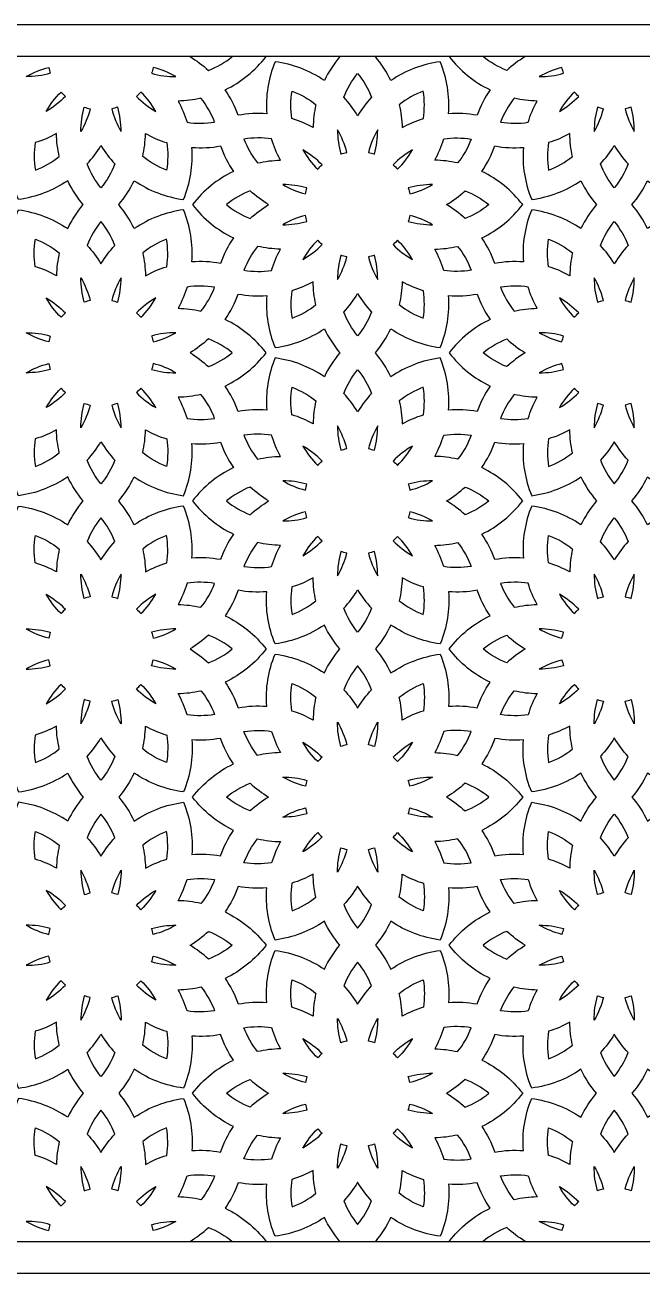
# Model space of a CAD drawing. Extents: x -2698 to -944, y 1038 to 1828.
# Drawn here: x -2196 to -1806, y 1038 to 1828 of the extents above; entities that cross this region are included whole.
import ezdxf

# ---------------------------------------------------------------- set-up
doc = ezdxf.new("R2010")
doc.units = 0
doc.layers.add('LAYER_01', color=5, linetype='CONTINUOUS')

msp = doc.modelspace()

# ---------------------------------------------------------------- linework, layer by layer
at = {"layer": 'LAYER_01'}
for points in [[(-2697.73, 1038.17), (-944.41, 1038.17), (-944.41, 1828.11), (-2697.73, 1828.11)], [(-2677.73, 1058.17), (-964.41, 1058.17), (-964.41, 1808.11), (-2677.73, 1808.11)]]:
    msp.add_lwpolyline(points, close=True, dxfattribs=at)
for points in [[(-2195.8, 1795.41, -0.068796), (-2181.46, 1801.27, 0.028935), (-2180.45, 1797.5, -0.068796)], [(-2100.99, 1795.41, 0.068796), (-2115.33, 1801.27, -0.028935), (-2116.34, 1797.5, 0.068796)], [(-1856.72, 1801.27, 0.068796), (-1871.07, 1795.41, 0.068796), (-1855.71, 1797.5, -0.028935)], [(-1977.24, 1782.36, 0.050779), (-1986.03, 1770.7, 0.050779), (-1994.81, 1782.36, -0.077393), (-1986.03, 1797.39, -0.077393)], [(-2170.85, 1782.9, -0.068796), (-2183.1, 1773.41, -0.068796), (-2173.61, 1785.66, 0.028935)], [(-2125.94, 1782.9, 0.068796), (-2113.69, 1773.41, 0.068796), (-2123.18, 1785.66, -0.028935)], [(-2027.54, 1786.27, -0.077393), (-2012.41, 1777.64, 0.050779), (-2014.19, 1763.15, 0.050779), (-2027.63, 1768.86, -0.077393)], [(-1957.86, 1763.15, -0.050779), (-1944.42, 1768.86, 0.077393), (-1944.51, 1786.27, 0.077393), (-1959.64, 1777.64, -0.050779)], [(-1858.36, 1773.41, 0.068796), (-1846.11, 1782.9, -0.028935), (-1848.87, 1785.66, 0.068796)], [(-2099.61, 1779.95, -0.050779), (-2093.91, 1766.51, 0.077393), (-2076.49, 1766.6, 0.077393), (-2085.12, 1781.72, -0.050779)], [(-1872.44, 1779.95, -0.050779), (-1886.93, 1781.72, 0.077393), (-1895.56, 1766.6, 0.077393), (-1878.15, 1766.51, -0.050779)], [(-2161.1, 1760.7, -0.068796), (-2159, 1776.06, 0.028935), (-2155.23, 1775.05, -0.068796)], [(-2135.69, 1760.7, 0.068796), (-2137.79, 1776.06, -0.028935), (-2141.56, 1775.05, 0.068796)], [(-1836.36, 1760.7, 0.068796), (-1830.5, 1775.05, -0.028935), (-1834.27, 1776.06, 0.068796)], [(-1810.96, 1760.7, 0.068796), (-1813.05, 1776.06, -0.028935), (-1816.82, 1775.05, 0.068796)], [(-1998.73, 1761.77, 0.068796), (-1996.64, 1746.42, -0.028935), (-1992.86, 1747.43, 0.068796)], [(-1979.19, 1747.43, -0.028935), (-1975.42, 1746.42, 0.068796), (-1973.32, 1761.77, 0.068796)], [(-2189.91, 1736.21, 0.077393), (-2174.78, 1744.84, -0.050779), (-2176.56, 1759.33, -0.050779), (-2190, 1753.62, 0.077393)], [(-2106.88, 1736.21, -0.077393), (-2122.01, 1744.84, 0.050779), (-2120.23, 1759.33, 0.050779), (-2106.79, 1753.62, -0.077393)], [(-2034.81, 1742.53, -0.050779), (-2040.52, 1755.97, 0.077393), (-2057.93, 1755.88, 0.077393), (-2049.3, 1740.75, -0.050779)], [(-1922.75, 1740.75, 0.050779), (-1937.24, 1742.53, 0.050779), (-1931.54, 1755.97, -0.077393), (-1914.13, 1755.88, -0.077393)], [(-1865.26, 1753.62, 0.077393), (-1865.17, 1736.21, 0.077393), (-1850.05, 1744.84, -0.050779), (-1851.82, 1759.33, -0.050779)], [(-2169.44, 1729.55, -0.117394), (-2200.63, 1717.64, -0.117394), (-2205.9, 1750.6, -0.063011), (-2223.97, 1751.52, -0.063011), (-2232.21, 1735.42, -0.117394), (-2206.3, 1714.37, -0.117394), (-2232.21, 1693.32, -0.063011), (-2223.97, 1677.21, -0.063011), (-2205.9, 1678.13, -0.117394), (-2200.63, 1711.09, -0.117394), (-2169.44, 1699.18, -0.063011), (-2159.61, 1714.37, -0.063011)], [(-2157.18, 1740.12, 0.050779), (-2148.39, 1751.78, 0.050779), (-2139.61, 1740.12, -0.077393), (-2148.39, 1725.09, -0.077393)], [(-2127.35, 1729.55, 0.117394), (-2096.16, 1717.64, 0.117394), (-2090.89, 1750.6, 0.063011), (-2072.82, 1751.52, 0.063011), (-2064.58, 1735.42, 0.117394), (-2090.49, 1714.37, 0.117394), (-2064.58, 1693.32, 0.063011), (-2072.82, 1677.21, 0.063011), (-2090.89, 1678.13, 0.117394), (-2096.16, 1711.09, 0.117394), (-2127.35, 1699.18, 0.063011), (-2137.18, 1714.37, 0.063011)], [(-2008.48, 1739.58, 0.068796), (-2020.73, 1749.07, 0.068796), (-2011.24, 1736.82, -0.028935)], [(-1951.32, 1749.07, 0.068796), (-1963.57, 1739.58, -0.028935), (-1960.81, 1736.82, 0.068796)], [(-1907.47, 1693.32, 0.117394), (-1881.57, 1714.37, 0.117394), (-1907.47, 1735.42, 0.063011), (-1899.23, 1751.52, 0.063011), (-1881.17, 1750.6, 0.117394), (-1875.89, 1717.64, 0.117394), (-1844.71, 1729.55, 0.063011), (-1834.88, 1714.37, 0.063011), (-1844.71, 1699.18, 0.117394), (-1875.89, 1711.09, 0.117394), (-1881.17, 1678.13, 0.063011), (-1899.23, 1677.21, 0.063011)], [(-1823.66, 1725.09, -0.077393), (-1832.44, 1740.12, 0.050779), (-1823.66, 1751.78, 0.050779), (-1814.87, 1740.12, -0.077393)], [(-1802.61, 1729.55, 0.117394), (-1771.43, 1717.64, 0.117394), (-1766.15, 1750.6, 0.063011), (-1748.08, 1751.52, 0.063011), (-1739.85, 1735.42, 0.117394), (-1765.75, 1714.37, 0.117394), (-1739.85, 1693.32, 0.063011), (-1748.08, 1677.21, 0.063011), (-1766.15, 1678.13, 0.117394), (-1771.43, 1711.09, 0.117394), (-1802.61, 1699.18, 0.063011), (-1812.44, 1714.37, 0.063011)], [(-2054.02, 1723.15, 0.077393), (-2069.05, 1714.37, 0.077393), (-2054.02, 1705.58, -0.050779), (-2042.36, 1714.37, -0.050779)], [(-2033.43, 1727.07, 0.068796), (-2019.09, 1721.2, -0.028935), (-2018.08, 1724.98, 0.068796)], [(-1952.97, 1721.2, 0.068796), (-1938.62, 1727.07, 0.068796), (-1953.98, 1724.98, -0.028935)], [(-1918.04, 1705.58, 0.050779), (-1929.7, 1714.37, 0.050779), (-1918.04, 1723.15, -0.077393), (-1903, 1714.37, -0.077393)], [(-2033.43, 1701.66, 0.068796), (-2018.08, 1703.76, -0.028935), (-2019.09, 1707.53, 0.068796)], [(-1953.98, 1703.76, 0.068796), (-1938.62, 1701.66, 0.068796), (-1952.97, 1707.53, -0.028935)], [(-2157.18, 1688.61, -0.050779), (-2148.39, 1676.95, -0.050779), (-2139.61, 1688.61, 0.077393), (-2148.39, 1703.65, 0.077393)], [(-1823.66, 1676.95, 0.050779), (-1832.44, 1688.61, -0.077393), (-1823.66, 1703.65, -0.077393), (-1814.87, 1688.61, 0.050779)], [(-2190, 1675.11, -0.077393), (-2189.91, 1692.53, -0.077393), (-2174.78, 1683.9, 0.050779), (-2176.56, 1669.41, 0.050779)], [(-2106.79, 1675.11, 0.077393), (-2106.88, 1692.53, 0.077393), (-2122.01, 1683.9, -0.050779), (-2120.23, 1669.41, -0.050779)], [(-2011.24, 1691.91, 0.068796), (-2020.73, 1679.66, 0.068796), (-2008.48, 1689.15, -0.028935)], [(-1951.32, 1679.66, 0.068796), (-1960.81, 1691.91, -0.028935), (-1963.57, 1689.15, 0.068796)], [(-1865.17, 1692.53, -0.077393), (-1850.05, 1683.9, 0.050779), (-1851.82, 1669.41, 0.050779), (-1865.26, 1675.11, -0.077393)], [(-2049.3, 1687.98, 0.077393), (-2057.93, 1672.85, 0.077393), (-2040.52, 1672.76, -0.050779), (-2034.81, 1686.2, -0.050779)], [(-1914.13, 1672.85, -0.077393), (-1931.54, 1672.76, 0.050779), (-1937.24, 1686.2, 0.050779), (-1922.75, 1687.98, -0.077393)], [(-1996.64, 1682.32, 0.068796), (-1998.73, 1666.96, 0.068796), (-1992.86, 1681.31, -0.028935)], [(-1979.19, 1681.31, 0.068796), (-1973.32, 1666.96, 0.068796), (-1975.42, 1682.32, -0.028935)], [(-2161.1, 1668.03, -0.068796), (-2155.23, 1653.69, 0.028935), (-2159, 1652.67, -0.068796)], [(-2135.69, 1668.03, 0.068796), (-2141.56, 1653.69, -0.028935), (-2137.79, 1652.67, 0.068796)], [(-1836.36, 1668.03, 0.068796), (-1834.27, 1652.67, -0.028935), (-1830.5, 1653.69, 0.068796)], [(-1810.96, 1668.03, 0.068796), (-1816.82, 1653.69, -0.028935), (-1813.05, 1652.67, 0.068796)], [(-2099.61, 1648.79, -0.050779), (-2085.12, 1647.01, 0.077393), (-2076.49, 1662.14, 0.077393), (-2093.91, 1662.23, -0.050779)], [(-2014.19, 1665.58, -0.050779), (-2027.63, 1659.88, 0.077393), (-2027.54, 1642.47, 0.077393), (-2012.41, 1651.09, -0.050779)], [(-1959.64, 1651.09, 0.077393), (-1944.51, 1642.47, 0.077393), (-1944.42, 1659.88, -0.050779), (-1957.86, 1665.58, -0.050779)], [(-1872.44, 1648.79, -0.050779), (-1878.15, 1662.23, 0.077393), (-1895.56, 1662.14, 0.077393), (-1886.93, 1647.01, -0.050779)], [(-2183.1, 1655.33, -0.068796), (-2170.85, 1645.84, 0.028935), (-2173.61, 1643.08, -0.068796)], [(-2113.69, 1655.33, 0.068796), (-2125.94, 1645.84, -0.028935), (-2123.18, 1643.08, 0.068796)], [(-1997.25, 1620.62, 0.063011), (-2007.08, 1605.44, 0.117394), (-2038.26, 1617.35, 0.117394), (-2043.53, 1584.39, 0.063011), (-2061.6, 1583.47, 0.063011), (-2069.84, 1599.57, 0.117394), (-2043.93, 1620.62, 0.117394), (-2069.84, 1641.67, 0.063011), (-2061.6, 1657.78, 0.063011), (-2043.53, 1656.86, 0.117394), (-2038.26, 1623.9, 0.117394), (-2007.08, 1635.81, 0.063011)], [(-1994.81, 1646.38, 0.050779), (-1986.03, 1658.04, 0.050779), (-1977.24, 1646.38, -0.077393), (-1986.03, 1631.34, -0.077393)], [(-1928.12, 1620.62, 0.117394), (-1902.22, 1599.57, 0.063011), (-1910.45, 1583.47, 0.063011), (-1928.52, 1584.39, 0.117394), (-1933.8, 1617.35, 0.117394), (-1964.98, 1605.44, 0.063011), (-1974.81, 1620.62, 0.063011), (-1964.98, 1635.81, 0.117394), (-1933.8, 1623.9, 0.117394), (-1928.52, 1656.86, 0.063011), (-1910.45, 1657.78, 0.063011), (-1902.22, 1641.67, 0.117394)], [(-1846.11, 1645.84, 0.068796), (-1858.36, 1655.33, 0.068796), (-1848.87, 1643.08, -0.028935)], [(-2181.46, 1627.46, -0.068796), (-2195.8, 1633.33, -0.068796), (-2180.45, 1631.23, 0.028935)], [(-2115.33, 1627.46, 0.068796), (-2100.99, 1633.33, 0.068796), (-2116.34, 1631.23, -0.028935)], [(-2080.4, 1629.41, -0.050779), (-2092.07, 1620.62, -0.050779), (-2080.4, 1611.84, 0.077393), (-2065.37, 1620.62, 0.077393)], [(-1879.99, 1620.62, 0.050779), (-1891.65, 1611.84, -0.077393), (-1906.68, 1620.62, -0.077393), (-1891.65, 1629.41, 0.050779)], [(-1871.07, 1633.33, 0.068796), (-1856.72, 1627.46, -0.028935), (-1855.71, 1631.23, 0.068796)], [(-2195.8, 1607.92, -0.068796), (-2181.46, 1613.79, 0.028935), (-2180.45, 1610.02, -0.068796)], [(-2100.99, 1607.92, 0.068796), (-2115.33, 1613.79, -0.028935), (-2116.34, 1610.02, 0.068796)], [(-1856.72, 1613.79, 0.068796), (-1871.07, 1607.92, 0.068796), (-1855.71, 1610.02, -0.028935)], [(-1977.24, 1594.87, 0.050779), (-1986.03, 1583.21, 0.050779), (-1994.81, 1594.87, -0.077393), (-1986.03, 1609.91, -0.077393)], [(-2170.85, 1595.41, -0.068796), (-2183.1, 1585.92, -0.068796), (-2173.61, 1598.17, 0.028935)], [(-2125.94, 1595.41, 0.068796), (-2113.69, 1585.92, 0.068796), (-2123.18, 1598.17, -0.028935)], [(-2027.54, 1598.78, -0.077393), (-2012.41, 1590.15, 0.050779), (-2014.19, 1575.66, 0.050779), (-2027.63, 1581.37, -0.077393)], [(-1957.86, 1575.66, -0.050779), (-1944.42, 1581.37, 0.077393), (-1944.51, 1598.78, 0.077393), (-1959.64, 1590.15, -0.050779)], [(-1858.36, 1585.92, 0.068796), (-1846.11, 1595.41, -0.028935), (-1848.87, 1598.17, 0.068796)], [(-2161.1, 1573.22, -0.068796), (-2159, 1588.57, 0.028935), (-2155.23, 1587.56, -0.068796)], [(-2135.69, 1573.22, 0.068796), (-2137.79, 1588.57, -0.028935), (-2141.56, 1587.56, 0.068796)], [(-2099.61, 1592.46, -0.050779), (-2093.91, 1579.02, 0.077393), (-2076.49, 1579.11, 0.077393), (-2085.12, 1594.24, -0.050779)], [(-1872.44, 1592.46, -0.050779), (-1886.93, 1594.24, 0.077393), (-1895.56, 1579.11, 0.077393), (-1878.15, 1579.02, -0.050779)], [(-1836.36, 1573.22, 0.068796), (-1830.5, 1587.56, -0.028935), (-1834.27, 1588.57, 0.068796)], [(-1810.96, 1573.22, 0.068796), (-1813.05, 1588.57, -0.028935), (-1816.82, 1587.56, 0.068796)], [(-1998.73, 1574.29, 0.068796), (-1996.64, 1558.93, -0.028935), (-1992.86, 1559.94, 0.068796)], [(-1979.19, 1559.94, -0.028935), (-1975.42, 1558.93, 0.068796), (-1973.32, 1574.29, 0.068796)], [(-2189.91, 1548.72, 0.077393), (-2174.78, 1557.35, -0.050779), (-2176.56, 1571.84, -0.050779), (-2190, 1566.13, 0.077393)], [(-2157.18, 1552.63, 0.050779), (-2148.39, 1564.29, 0.050779), (-2139.61, 1552.63, -0.077393), (-2148.39, 1537.6, -0.077393)], [(-2106.88, 1548.72, -0.077393), (-2122.01, 1557.35, 0.050779), (-2120.23, 1571.84, 0.050779), (-2106.79, 1566.13, -0.077393)], [(-2034.81, 1555.05, -0.050779), (-2040.52, 1568.48, 0.077393), (-2057.93, 1568.39, 0.077393), (-2049.3, 1553.27, -0.050779)], [(-1922.75, 1553.27, 0.050779), (-1937.24, 1555.05, 0.050779), (-1931.54, 1568.48, -0.077393), (-1914.13, 1568.39, -0.077393)], [(-1865.26, 1566.13, 0.077393), (-1865.17, 1548.72, 0.077393), (-1850.05, 1557.35, -0.050779), (-1851.82, 1571.84, -0.050779)], [(-1814.87, 1552.63, -0.050779), (-1823.66, 1564.29, -0.050779), (-1832.44, 1552.63, 0.077393), (-1823.66, 1537.6, 0.077393)], [(-2169.44, 1542.07, -0.117394), (-2200.63, 1530.16, -0.117394), (-2205.9, 1563.12, -0.063011), (-2223.97, 1564.04, -0.063011), (-2232.21, 1547.93, -0.117394), (-2206.3, 1526.88, -0.117394), (-2232.21, 1505.83, -0.063011), (-2223.97, 1489.72, -0.063011), (-2205.9, 1490.64, -0.117394), (-2200.63, 1523.6, -0.117394), (-2169.44, 1511.69, -0.063011), (-2159.61, 1526.88, -0.063011)], [(-2127.35, 1542.07, 0.117394), (-2096.16, 1530.16, 0.117394), (-2090.89, 1563.12, 0.063011), (-2072.82, 1564.04, 0.063011), (-2064.58, 1547.93, 0.117394), (-2090.49, 1526.88, 0.117394), (-2064.58, 1505.83, 0.063011), (-2072.82, 1489.72, 0.063011), (-2090.89, 1490.64, 0.117394), (-2096.16, 1523.6, 0.117394), (-2127.35, 1511.69, 0.063011), (-2137.18, 1526.88, 0.063011)], [(-2008.48, 1552.09, 0.068796), (-2020.73, 1561.58, 0.068796), (-2011.24, 1549.33, -0.028935)], [(-1951.32, 1561.58, 0.068796), (-1963.57, 1552.09, -0.028935), (-1960.81, 1549.33, 0.068796)], [(-1907.47, 1505.83, 0.117394), (-1881.57, 1526.88, 0.117394), (-1907.47, 1547.93, 0.063011), (-1899.23, 1564.04, 0.063011), (-1881.17, 1563.12, 0.117394), (-1875.89, 1530.16, 0.117394), (-1844.71, 1542.07, 0.063011), (-1834.88, 1526.88, 0.063011), (-1844.71, 1511.69, 0.117394), (-1875.89, 1523.6, 0.117394), (-1881.17, 1490.64, 0.063011), (-1899.23, 1489.72, 0.063011)], [(-1802.61, 1542.07, 0.117394), (-1771.43, 1530.16, 0.117394), (-1766.15, 1563.12, 0.063011), (-1748.08, 1564.04, 0.063011), (-1739.85, 1547.93, 0.117394), (-1765.75, 1526.88, 0.117394), (-1739.85, 1505.83, 0.063011), (-1748.08, 1489.72, 0.063011), (-1766.15, 1490.64, 0.117394), (-1771.43, 1523.6, 0.117394), (-1802.61, 1511.69, 0.063011), (-1812.44, 1526.88, 0.063011)], [(-2054.02, 1535.67, 0.077393), (-2069.05, 1526.88, 0.077393), (-2054.02, 1518.1, -0.050779), (-2042.36, 1526.88, -0.050779)], [(-2033.43, 1539.58, 0.068796), (-2019.09, 1533.72, -0.028935), (-2018.08, 1537.49, 0.068796)], [(-1952.97, 1533.72, 0.068796), (-1938.62, 1539.58, 0.068796), (-1953.98, 1537.49, -0.028935)], [(-1918.04, 1518.1, 0.050779), (-1929.7, 1526.88, 0.050779), (-1918.04, 1535.67, -0.077393), (-1903, 1526.88, -0.077393)], [(-2033.43, 1514.18, 0.068796), (-2018.08, 1516.27, -0.028935), (-2019.09, 1520.04, 0.068796)], [(-1953.98, 1516.27, 0.068796), (-1938.62, 1514.18, 0.068796), (-1952.97, 1520.04, -0.028935)], [(-2157.18, 1501.13, -0.050779), (-2148.39, 1489.47, -0.050779), (-2139.61, 1501.13, 0.077393), (-2148.39, 1516.16, 0.077393)], [(-1823.66, 1489.47, 0.050779), (-1832.44, 1501.13, -0.077393), (-1823.66, 1516.16, -0.077393), (-1814.87, 1501.13, 0.050779)], [(-2190, 1487.63, -0.077393), (-2189.91, 1505.04, -0.077393), (-2174.78, 1496.41, 0.050779), (-2176.56, 1481.92, 0.050779)], [(-2106.79, 1487.63, 0.077393), (-2106.88, 1505.04, 0.077393), (-2122.01, 1496.41, -0.050779), (-2120.23, 1481.92, -0.050779)], [(-2011.24, 1504.43, 0.068796), (-2020.73, 1492.18, 0.068796), (-2008.48, 1501.67, -0.028935)], [(-1951.32, 1492.18, 0.068796), (-1960.81, 1504.43, -0.028935), (-1963.57, 1501.67, 0.068796)], [(-1865.17, 1505.04, -0.077393), (-1850.05, 1496.41, 0.050779), (-1851.82, 1481.92, 0.050779), (-1865.26, 1487.63, -0.077393)], [(-2049.3, 1500.49, 0.077393), (-2057.93, 1485.37, 0.077393), (-2040.52, 1485.28, -0.050779), (-2034.81, 1498.72, -0.050779)], [(-1996.64, 1494.83, 0.068796), (-1998.73, 1479.47, 0.068796), (-1992.86, 1493.82, -0.028935)], [(-1979.19, 1493.82, 0.068796), (-1973.32, 1479.47, 0.068796), (-1975.42, 1494.83, -0.028935)], [(-1914.13, 1485.37, -0.077393), (-1931.54, 1485.28, 0.050779), (-1937.24, 1498.72, 0.050779), (-1922.75, 1500.49, -0.077393)], [(-2161.1, 1480.54, -0.068796), (-2155.23, 1466.2, 0.028935), (-2159, 1465.19, -0.068796)], [(-2135.69, 1480.54, 0.068796), (-2141.56, 1466.2, -0.028935), (-2137.79, 1465.19, 0.068796)], [(-2014.19, 1478.1, -0.050779), (-2027.63, 1472.39, 0.077393), (-2027.54, 1454.98, 0.077393), (-2012.41, 1463.61, -0.050779)], [(-1959.64, 1463.61, 0.077393), (-1944.51, 1454.98, 0.077393), (-1944.42, 1472.39, -0.050779), (-1957.86, 1478.1, -0.050779)], [(-1836.36, 1480.54, 0.068796), (-1834.27, 1465.19, -0.028935), (-1830.5, 1466.2, 0.068796)], [(-1810.96, 1480.54, 0.068796), (-1816.82, 1466.2, -0.028935), (-1813.05, 1465.19, 0.068796)], [(-2099.61, 1461.3, -0.050779), (-2085.12, 1459.53, 0.077393), (-2076.49, 1474.65, 0.077393), (-2093.91, 1474.74, -0.050779)], [(-2043.93, 1433.14, -0.117394), (-2069.84, 1412.09, -0.063011), (-2061.6, 1395.98, -0.063011), (-2043.53, 1396.9, -0.117394), (-2038.26, 1429.86, -0.117394), (-2007.08, 1417.95, -0.063011), (-1997.25, 1433.14, -0.063011), (-2007.08, 1448.32, -0.117394), (-2038.26, 1436.41, -0.117394), (-2043.53, 1469.37, -0.063011), (-2061.6, 1470.29, -0.063011), (-2069.84, 1454.19, -0.117394)], [(-1994.81, 1458.89, 0.050779), (-1986.03, 1470.55, 0.050779), (-1977.24, 1458.89, -0.077393), (-1986.03, 1443.86, -0.077393)], [(-1974.81, 1433.14, -0.063011), (-1964.98, 1417.95, -0.117394), (-1933.8, 1429.86, -0.117394), (-1928.52, 1396.9, -0.063011), (-1910.45, 1395.98, -0.063011), (-1902.22, 1412.09, -0.117394), (-1928.12, 1433.14, -0.117394), (-1902.22, 1454.19, -0.063011), (-1910.45, 1470.29, -0.063011), (-1928.52, 1469.37, -0.117394), (-1933.8, 1436.41, -0.117394), (-1964.98, 1448.32, -0.063011)], [(-1872.44, 1461.3, -0.050779), (-1878.15, 1474.74, 0.077393), (-1895.56, 1474.65, 0.077393), (-1886.93, 1459.53, -0.050779)], [(-2183.1, 1467.84, -0.068796), (-2170.85, 1458.35, 0.028935), (-2173.61, 1455.59, -0.068796)], [(-2113.69, 1467.84, 0.068796), (-2125.94, 1458.35, -0.028935), (-2123.18, 1455.59, 0.068796)], [(-1846.11, 1458.35, 0.068796), (-1858.36, 1467.84, 0.068796), (-1848.87, 1455.59, -0.028935)], [(-2181.46, 1439.98, -0.068796), (-2195.8, 1445.84, -0.068796), (-2180.45, 1443.75, 0.028935)], [(-2115.33, 1439.98, 0.068796), (-2100.99, 1445.84, 0.068796), (-2116.34, 1443.75, -0.028935)], [(-1871.07, 1445.84, 0.068796), (-1856.72, 1439.98, -0.028935), (-1855.71, 1443.75, 0.068796)], [(-2092.07, 1433.14, -0.050779), (-2080.4, 1424.35, 0.077393), (-2065.37, 1433.14, 0.077393), (-2080.4, 1441.92, -0.050779)], [(-1891.65, 1441.92, 0.050779), (-1879.99, 1433.14, 0.050779), (-1891.65, 1424.35, -0.077393), (-1906.68, 1433.14, -0.077393)], [(-2181.46, 1426.3, 0.068796), (-2195.8, 1420.44, 0.068796), (-2180.45, 1422.53, -0.028935)], [(-2115.33, 1426.3, -0.068796), (-2100.99, 1420.44, -0.068796), (-2116.34, 1422.53, 0.028935)], [(-1994.81, 1407.38, -0.050779), (-1986.03, 1395.72, -0.050779), (-1977.24, 1407.38, 0.077393), (-1986.03, 1422.42, 0.077393)], [(-1871.07, 1420.44, -0.068796), (-1856.72, 1426.3, 0.028935), (-1855.71, 1422.53, -0.068796)], [(-2183.1, 1398.43, 0.068796), (-2170.85, 1407.92, -0.028935), (-2173.61, 1410.69, 0.068796)], [(-2113.69, 1398.43, -0.068796), (-2125.94, 1407.92, 0.028935), (-2123.18, 1410.69, -0.068796)], [(-2099.61, 1404.97, 0.050779), (-2085.12, 1406.75, -0.077393), (-2076.49, 1391.63, -0.077393), (-2093.91, 1391.53, 0.050779)], [(-2014.19, 1388.18, 0.050779), (-2027.63, 1393.88, -0.077393), (-2027.54, 1411.3, -0.077393), (-2012.41, 1402.67, 0.050779)], [(-1959.64, 1402.67, -0.077393), (-1944.51, 1411.3, -0.077393), (-1944.42, 1393.88, 0.050779), (-1957.86, 1388.18, 0.050779)], [(-1872.44, 1404.97, 0.050779), (-1878.15, 1391.53, -0.077393), (-1895.56, 1391.63, -0.077393), (-1886.93, 1406.75, 0.050779)], [(-1846.11, 1407.92, -0.068796), (-1858.36, 1398.43, -0.068796), (-1848.87, 1410.69, 0.028935)], [(-2161.1, 1385.73, 0.068796), (-2155.23, 1400.08, -0.028935), (-2159, 1401.09, 0.068796)], [(-2135.69, 1385.73, -0.068796), (-2141.56, 1400.08, 0.028935), (-2137.79, 1401.09, -0.068796)], [(-1836.36, 1385.73, -0.068796), (-1834.27, 1401.09, 0.028935), (-1830.5, 1400.08, -0.068796)], [(-1810.96, 1385.73, -0.068796), (-1816.82, 1400.08, 0.028935), (-1813.05, 1401.09, -0.068796)], [(-2190, 1378.65, 0.077393), (-2189.91, 1361.24, 0.077393), (-2174.78, 1369.86, -0.050779), (-2176.56, 1384.35, -0.050779)], [(-2106.79, 1378.65, -0.077393), (-2106.88, 1361.24, -0.077393), (-2122.01, 1369.86, 0.050779), (-2120.23, 1384.35, 0.050779)], [(-1996.64, 1371.45, -0.068796), (-1998.73, 1386.8, -0.068796), (-1992.86, 1372.46, 0.028935)], [(-1979.19, 1372.46, -0.068796), (-1973.32, 1386.8, -0.068796), (-1975.42, 1371.45, 0.028935)], [(-1865.17, 1361.24, 0.077393), (-1850.05, 1369.86, -0.050779), (-1851.82, 1384.35, -0.050779), (-1865.26, 1378.65, 0.077393)], [(-2169.44, 1324.21, 0.117394), (-2200.63, 1336.12, 0.117394), (-2205.9, 1303.16, 0.063011), (-2223.97, 1302.24, 0.063011), (-2232.21, 1318.35, 0.117394), (-2206.3, 1339.39, 0.117394), (-2232.21, 1360.44, 0.063011), (-2223.97, 1376.55, 0.063011), (-2205.9, 1375.63, 0.117394), (-2200.63, 1342.67, 0.117394), (-2169.44, 1354.58, 0.063011), (-2159.61, 1339.39, 0.063011)], [(-2157.18, 1365.15, 0.050779), (-2148.39, 1376.81, 0.050779), (-2139.61, 1365.15, -0.077393), (-2148.39, 1350.11, -0.077393)], [(-2127.35, 1324.21, -0.117394), (-2096.16, 1336.12, -0.117394), (-2090.89, 1303.16, -0.063011), (-2072.82, 1302.24, -0.063011), (-2064.58, 1318.35, -0.117394), (-2090.49, 1339.39, -0.117394), (-2064.58, 1360.44, -0.063011), (-2072.82, 1376.55, -0.063011), (-2090.89, 1375.63, -0.117394), (-2096.16, 1342.67, -0.117394), (-2127.35, 1354.58, -0.063011), (-2137.18, 1339.39, -0.063011)], [(-2049.3, 1365.78, -0.077393), (-2057.93, 1380.91, -0.077393), (-2040.52, 1381, 0.050779), (-2034.81, 1367.56, 0.050779)], [(-1914.13, 1380.91, 0.077393), (-1931.54, 1381, -0.050779), (-1937.24, 1367.56, -0.050779), (-1922.75, 1365.78, 0.077393)], [(-1907.47, 1360.44, -0.117394), (-1881.57, 1339.39, -0.117394), (-1907.47, 1318.35, -0.063011), (-1899.23, 1302.24, -0.063011), (-1881.17, 1303.16, -0.117394), (-1875.89, 1336.12, -0.117394), (-1844.71, 1324.21, -0.063011), (-1834.88, 1339.39, -0.063011), (-1844.71, 1354.58, -0.117394), (-1875.89, 1342.67, -0.117394), (-1881.17, 1375.63, -0.063011), (-1899.23, 1376.55, -0.063011)], [(-1823.66, 1376.81, -0.050779), (-1832.44, 1365.15, 0.077393), (-1823.66, 1350.11, 0.077393), (-1814.87, 1365.15, -0.050779)], [(-1802.61, 1324.21, -0.117394), (-1771.43, 1336.12, -0.117394), (-1766.15, 1303.16, -0.063011), (-1748.08, 1302.24, -0.063011), (-1739.85, 1318.35, -0.117394), (-1765.75, 1339.39, -0.117394), (-1739.85, 1360.44, -0.063011), (-1748.08, 1376.55, -0.063011), (-1766.15, 1375.63, -0.117394), (-1771.43, 1342.67, -0.117394), (-1802.61, 1354.58, -0.063011), (-1812.44, 1339.39, -0.063011)], [(-2011.24, 1361.85, -0.068796), (-2020.73, 1374.1, -0.068796), (-2008.48, 1364.61, 0.028935)], [(-1951.32, 1374.1, -0.068796), (-1960.81, 1361.85, 0.028935), (-1963.57, 1364.61, -0.068796)], [(-2033.43, 1352.1, -0.068796), (-2018.08, 1350, 0.028935), (-2019.09, 1346.23, -0.068796)], [(-1953.98, 1350, -0.068796), (-1938.62, 1352.1, -0.068796), (-1952.97, 1346.23, 0.028935)], [(-2054.02, 1330.61, -0.077393), (-2069.05, 1339.39, -0.077393), (-2054.02, 1348.18, 0.050779), (-2042.36, 1339.39, 0.050779)], [(-1918.04, 1348.18, -0.050779), (-1929.7, 1339.39, -0.050779), (-1918.04, 1330.61, 0.077393), (-1903, 1339.39, 0.077393)], [(-2157.18, 1313.64, -0.050779), (-2148.39, 1301.98, -0.050779), (-2139.61, 1313.64, 0.077393), (-2148.39, 1328.68, 0.077393)], [(-2033.43, 1326.69, -0.068796), (-2019.09, 1332.56, 0.028935), (-2018.08, 1328.79, -0.068796)], [(-1952.97, 1332.56, -0.068796), (-1938.62, 1326.69, -0.068796), (-1953.98, 1328.79, 0.028935)], [(-1814.87, 1313.64, 0.050779), (-1823.66, 1301.98, 0.050779), (-1832.44, 1313.64, -0.077393), (-1823.66, 1328.68, -0.077393)], [(-2189.91, 1317.55, -0.077393), (-2174.78, 1308.93, 0.050779), (-2176.56, 1294.43, 0.050779), (-2190, 1300.14, -0.077393)], [(-2106.88, 1317.55, 0.077393), (-2122.01, 1308.93, -0.050779), (-2120.23, 1294.43, -0.050779), (-2106.79, 1300.14, 0.077393)], [(-2034.81, 1311.23, 0.050779), (-2040.52, 1297.79, -0.077393), (-2057.93, 1297.88, -0.077393), (-2049.3, 1313.01, 0.050779)], [(-2008.48, 1314.18, -0.068796), (-2020.73, 1304.69, -0.068796), (-2011.24, 1316.94, 0.028935)], [(-1951.32, 1304.69, -0.068796), (-1963.57, 1314.18, 0.028935), (-1960.81, 1316.94, -0.068796)], [(-1922.75, 1313.01, -0.050779), (-1937.24, 1311.23, -0.050779), (-1931.54, 1297.79, 0.077393), (-1914.13, 1297.88, 0.077393)], [(-1865.26, 1300.14, -0.077393), (-1865.17, 1317.55, -0.077393), (-1850.05, 1308.93, 0.050779), (-1851.82, 1294.43, 0.050779)], [(-1998.73, 1291.99, -0.068796), (-1996.64, 1307.34, 0.028935), (-1992.86, 1306.33, -0.068796)], [(-1979.19, 1306.33, 0.028935), (-1975.42, 1307.34, -0.068796), (-1973.32, 1291.99, -0.068796)], [(-2161.1, 1293.06, 0.068796), (-2159, 1277.7, -0.028935), (-2155.23, 1278.71, 0.068796)], [(-2135.69, 1293.06, -0.068796), (-2137.79, 1277.7, 0.028935), (-2141.56, 1278.71, -0.068796)], [(-2099.61, 1273.82, 0.050779), (-2093.91, 1287.25, -0.077393), (-2076.49, 1287.16, -0.077393), (-2085.12, 1272.04, 0.050779)], [(-2027.54, 1267.49, 0.077393), (-2012.41, 1276.12, -0.050779), (-2014.19, 1290.61, -0.050779), (-2027.63, 1284.91, 0.077393)], [(-1957.86, 1290.61, 0.050779), (-1944.42, 1284.91, -0.077393), (-1944.51, 1267.49, -0.077393), (-1959.64, 1276.12, 0.050779)], [(-1872.44, 1273.82, 0.050779), (-1886.93, 1272.04, -0.077393), (-1895.56, 1287.16, -0.077393), (-1878.15, 1287.25, 0.050779)], [(-1836.36, 1293.06, -0.068796), (-1830.5, 1278.71, 0.028935), (-1834.27, 1277.7, -0.068796)], [(-1810.96, 1293.06, -0.068796), (-1813.05, 1277.7, 0.028935), (-1816.82, 1278.71, -0.068796)], [(-2170.85, 1270.86, 0.068796), (-2183.1, 1280.36, 0.068796), (-2173.61, 1268.1, -0.028935)], [(-2125.94, 1270.86, -0.068796), (-2113.69, 1280.36, -0.068796), (-2123.18, 1268.1, 0.028935)], [(-1997.25, 1245.65, -0.063011), (-2007.08, 1260.84, -0.117394), (-2038.26, 1248.93, -0.117394), (-2043.53, 1281.89, -0.063011), (-2061.6, 1282.81, -0.063011), (-2069.84, 1266.7, -0.117394), (-2043.93, 1245.65, -0.117394), (-2069.84, 1224.6, -0.063011), (-2061.6, 1208.5, -0.063011), (-2043.53, 1209.42, -0.117394), (-2038.26, 1242.37, -0.117394), (-2007.08, 1230.46, -0.063011)], [(-1977.24, 1271.4, -0.050779), (-1986.03, 1283.07, -0.050779), (-1994.81, 1271.4, 0.077393), (-1986.03, 1256.37, 0.077393)], [(-1928.12, 1245.65, -0.117394), (-1902.22, 1266.7, -0.063011), (-1910.45, 1282.81, -0.063011), (-1928.52, 1281.89, -0.117394), (-1933.8, 1248.93, -0.117394), (-1964.98, 1260.84, -0.063011), (-1974.81, 1245.65, -0.063011), (-1964.98, 1230.46, -0.117394), (-1933.8, 1242.37, -0.117394), (-1928.52, 1209.42, -0.063011), (-1910.45, 1208.5, -0.063011), (-1902.22, 1224.6, -0.117394)], [(-1858.36, 1280.36, -0.068796), (-1846.11, 1270.86, 0.028935), (-1848.87, 1268.1, -0.068796)], [(-2195.8, 1258.35, 0.068796), (-2181.46, 1252.49, -0.028935), (-2180.45, 1256.26, 0.068796)], [(-2100.99, 1258.35, -0.068796), (-2115.33, 1252.49, 0.028935), (-2116.34, 1256.26, -0.068796)], [(-1856.72, 1252.49, -0.068796), (-1871.07, 1258.35, -0.068796), (-1855.71, 1256.26, 0.028935)], [(-2080.4, 1236.87, 0.050779), (-2092.07, 1245.65, 0.050779), (-2080.4, 1254.44, -0.077393), (-2065.37, 1245.65, -0.077393)], [(-1879.99, 1245.65, -0.050779), (-1891.65, 1254.44, 0.077393), (-1906.68, 1245.65, 0.077393), (-1891.65, 1236.87, -0.050779)], [(-2181.46, 1238.81, 0.068796), (-2195.8, 1232.95, 0.068796), (-2180.45, 1235.04, -0.028935)], [(-2115.33, 1238.81, -0.068796), (-2100.99, 1232.95, -0.068796), (-2116.34, 1235.04, 0.028935)], [(-1994.81, 1219.9, -0.050779), (-1986.03, 1208.24, -0.050779), (-1977.24, 1219.9, 0.077393), (-1986.03, 1234.93, 0.077393)], [(-1871.07, 1232.95, -0.068796), (-1856.72, 1238.81, 0.028935), (-1855.71, 1235.04, -0.068796)], [(-2183.1, 1210.95, 0.068796), (-2170.85, 1220.44, -0.028935), (-2173.61, 1223.2, 0.068796)], [(-2113.69, 1210.95, -0.068796), (-2125.94, 1220.44, 0.028935), (-2123.18, 1223.2, -0.068796)], [(-2099.61, 1217.49, 0.050779), (-2085.12, 1219.26, -0.077393), (-2076.49, 1204.14, -0.077393), (-2093.91, 1204.05, 0.050779)], [(-2014.19, 1200.69, 0.050779), (-2027.63, 1206.4, -0.077393), (-2027.54, 1223.81, -0.077393), (-2012.41, 1215.18, 0.050779)], [(-1959.64, 1215.18, -0.077393), (-1944.51, 1223.81, -0.077393), (-1944.42, 1206.4, 0.050779), (-1957.86, 1200.69, 0.050779)], [(-1872.44, 1217.49, 0.050779), (-1878.15, 1204.05, -0.077393), (-1895.56, 1204.14, -0.077393), (-1886.93, 1219.26, 0.050779)], [(-1846.11, 1220.44, -0.068796), (-1858.36, 1210.95, -0.068796), (-1848.87, 1223.2, 0.028935)], [(-2161.1, 1198.24, 0.068796), (-2155.23, 1212.59, -0.028935), (-2159, 1213.6, 0.068796)], [(-2135.69, 1198.24, -0.068796), (-2141.56, 1212.59, 0.028935), (-2137.79, 1213.6, -0.068796)], [(-1836.36, 1198.24, -0.068796), (-1834.27, 1213.6, 0.028935), (-1830.5, 1212.59, -0.068796)], [(-1810.96, 1198.24, -0.068796), (-1816.82, 1212.59, 0.028935), (-1813.05, 1213.6, -0.068796)], [(-2190, 1191.16, 0.077393), (-2189.91, 1173.75, 0.077393), (-2174.78, 1182.38, -0.050779), (-2176.56, 1196.87, -0.050779)], [(-2106.79, 1191.16, -0.077393), (-2106.88, 1173.75, -0.077393), (-2122.01, 1182.38, 0.050779), (-2120.23, 1196.87, 0.050779)], [(-2049.3, 1178.3, -0.077393), (-2057.93, 1193.42, -0.077393), (-2040.52, 1193.51, 0.050779), (-2034.81, 1180.07, 0.050779)], [(-1996.64, 1183.96, -0.068796), (-1998.73, 1199.31, -0.068796), (-1992.86, 1184.97, 0.028935)], [(-1979.19, 1184.97, -0.068796), (-1973.32, 1199.31, -0.068796), (-1975.42, 1183.96, 0.028935)], [(-1914.13, 1193.42, 0.077393), (-1931.54, 1193.51, -0.050779), (-1937.24, 1180.07, -0.050779), (-1922.75, 1178.3, 0.077393)], [(-1865.17, 1173.75, 0.077393), (-1850.05, 1182.38, -0.050779), (-1851.82, 1196.87, -0.050779), (-1865.26, 1191.16, 0.077393)], [(-2169.44, 1136.72, 0.117394), (-2200.63, 1148.63, 0.117394), (-2205.9, 1115.67, 0.063011), (-2223.97, 1114.75, 0.063011), (-2232.21, 1130.86, 0.117394), (-2206.3, 1151.91, 0.117394), (-2232.21, 1172.96, 0.063011), (-2223.97, 1189.06, 0.063011), (-2205.9, 1188.14, 0.117394), (-2200.63, 1155.19, 0.117394), (-2169.44, 1167.1, 0.063011), (-2159.61, 1151.91, 0.063011)], [(-2157.18, 1177.66, 0.050779), (-2148.39, 1189.32, 0.050779), (-2139.61, 1177.66, -0.077393), (-2148.39, 1162.63, -0.077393)], [(-2127.35, 1136.72, -0.117394), (-2096.16, 1148.63, -0.117394), (-2090.89, 1115.67, -0.063011), (-2072.82, 1114.75, -0.063011), (-2064.58, 1130.86, -0.117394), (-2090.49, 1151.91, -0.117394), (-2064.58, 1172.96, -0.063011), (-2072.82, 1189.06, -0.063011), (-2090.89, 1188.14, -0.117394), (-2096.16, 1155.19, -0.117394), (-2127.35, 1167.1, -0.063011), (-2137.18, 1151.91, -0.063011)], [(-2011.24, 1174.36, -0.068796), (-2020.73, 1186.61, -0.068796), (-2008.48, 1177.12, 0.028935)], [(-1951.32, 1186.61, -0.068796), (-1960.81, 1174.36, 0.028935), (-1963.57, 1177.12, -0.068796)], [(-1907.47, 1172.96, -0.117394), (-1881.57, 1151.91, -0.117394), (-1907.47, 1130.86, -0.063011), (-1899.23, 1114.75, -0.063011), (-1881.17, 1115.67, -0.117394), (-1875.89, 1148.63, -0.117394), (-1844.71, 1136.72, -0.063011), (-1834.88, 1151.91, -0.063011), (-1844.71, 1167.1, -0.117394), (-1875.89, 1155.19, -0.117394), (-1881.17, 1188.14, -0.063011), (-1899.23, 1189.06, -0.063011)], [(-1823.66, 1189.32, -0.050779), (-1832.44, 1177.66, 0.077393), (-1823.66, 1162.63, 0.077393), (-1814.87, 1177.66, -0.050779)], [(-1802.61, 1136.72, -0.117394), (-1771.43, 1148.63, -0.117394), (-1766.15, 1115.67, -0.063011), (-1748.08, 1114.75, -0.063011), (-1739.85, 1130.86, -0.117394), (-1765.75, 1151.91, -0.117394), (-1739.85, 1172.96, -0.063011), (-1748.08, 1189.06, -0.063011), (-1766.15, 1188.14, -0.117394), (-1771.43, 1155.19, -0.117394), (-1802.61, 1167.1, -0.063011), (-1812.44, 1151.91, -0.063011)], [(-2033.43, 1164.61, -0.068796), (-2018.08, 1162.52, 0.028935), (-2019.09, 1158.75, -0.068796)], [(-1953.98, 1162.52, -0.068796), (-1938.62, 1164.61, -0.068796), (-1952.97, 1158.75, 0.028935)], [(-2054.02, 1143.12, -0.077393), (-2069.05, 1151.91, -0.077393), (-2054.02, 1160.69, 0.050779), (-2042.36, 1151.91, 0.050779)], [(-1918.04, 1160.69, -0.050779), (-1929.7, 1151.91, -0.050779), (-1918.04, 1143.12, 0.077393), (-1903, 1151.91, 0.077393)], [(-2157.18, 1126.16, -0.050779), (-2148.39, 1114.49, -0.050779), (-2139.61, 1126.16, 0.077393), (-2148.39, 1141.19, 0.077393)], [(-2033.43, 1139.21, -0.068796), (-2019.09, 1145.07, 0.028935), (-2018.08, 1141.3, -0.068796)], [(-1952.97, 1145.07, -0.068796), (-1938.62, 1139.21, -0.068796), (-1953.98, 1141.3, 0.028935)], [(-1823.66, 1141.19, 0.077393), (-1832.44, 1126.16, -0.050779), (-1823.66, 1114.49, -0.050779), (-1814.87, 1126.16, 0.077393)], [(-2189.91, 1130.07, -0.077393), (-2174.78, 1121.44, 0.050779), (-2176.56, 1106.95, 0.050779), (-2190, 1112.65, -0.077393)], [(-2106.88, 1130.07, 0.077393), (-2122.01, 1121.44, -0.050779), (-2120.23, 1106.95, -0.050779), (-2106.79, 1112.65, 0.077393)], [(-1865.26, 1112.65, -0.077393), (-1865.17, 1130.07, -0.077393), (-1850.05, 1121.44, 0.050779), (-1851.82, 1106.95, 0.050779)], [(-2034.81, 1123.74, 0.050779), (-2040.52, 1110.31, -0.077393), (-2057.93, 1110.4, -0.077393), (-2049.3, 1125.52, 0.050779)], [(-2008.48, 1126.7, -0.068796), (-2020.73, 1117.2, -0.068796), (-2011.24, 1129.46, 0.028935)], [(-1951.32, 1117.2, -0.068796), (-1963.57, 1126.7, 0.028935), (-1960.81, 1129.46, -0.068796)], [(-1922.75, 1125.52, -0.050779), (-1937.24, 1123.74, -0.050779), (-1931.54, 1110.31, 0.077393), (-1914.13, 1110.4, 0.077393)], [(-1998.73, 1104.5, -0.068796), (-1996.64, 1119.86, 0.028935), (-1992.86, 1118.85, -0.068796)], [(-1979.19, 1118.85, 0.028935), (-1975.42, 1119.86, -0.068796), (-1973.32, 1104.5, -0.068796)], [(-2161.1, 1105.57, 0.068796), (-2159, 1090.22, -0.028935), (-2155.23, 1091.23, 0.068796)], [(-2135.69, 1105.57, -0.068796), (-2137.79, 1090.22, 0.028935), (-2141.56, 1091.23, -0.068796)], [(-2099.61, 1086.33, 0.050779), (-2093.91, 1099.77, -0.077393), (-2076.49, 1099.68, -0.077393), (-2085.12, 1084.55, 0.050779)], [(-2027.54, 1080.01, 0.077393), (-2012.41, 1088.63, -0.050779), (-2014.19, 1103.13, -0.050779), (-2027.63, 1097.42, 0.077393)], [(-1957.86, 1103.13, 0.050779), (-1944.42, 1097.42, -0.077393), (-1944.51, 1080.01, -0.077393), (-1959.64, 1088.63, 0.050779)], [(-1872.44, 1086.33, 0.050779), (-1886.93, 1084.55, -0.077393), (-1895.56, 1099.68, -0.077393), (-1878.15, 1099.77, 0.050779)], [(-1836.36, 1105.57, -0.068796), (-1830.5, 1091.23, 0.028935), (-1834.27, 1090.22, -0.068796)], [(-1810.96, 1105.57, -0.068796), (-1813.05, 1090.22, 0.028935), (-1816.82, 1091.23, -0.068796)], [(-2170.85, 1083.38, 0.068796), (-2183.1, 1092.87, 0.068796), (-2173.61, 1080.62, -0.028935)], [(-2125.94, 1083.38, -0.068796), (-2113.69, 1092.87, -0.068796), (-2123.18, 1080.62, 0.028935)], [(-1977.24, 1083.92, -0.050779), (-1986.03, 1095.58, -0.050779), (-1994.81, 1083.92, 0.077393), (-1986.03, 1068.88, 0.077393)], [(-1858.36, 1092.87, -0.068796), (-1846.11, 1083.38, 0.028935), (-1848.87, 1080.62, -0.068796)], [(-2195.8, 1070.87, 0.068796), (-2181.46, 1065, -0.028935), (-2180.45, 1068.77, 0.068796)], [(-2100.99, 1070.87, -0.068796), (-2115.33, 1065, 0.028935), (-2116.34, 1068.77, -0.068796)], [(-1856.72, 1065, -0.068796), (-1871.07, 1070.87, -0.068796), (-1855.71, 1068.77, 0.028935)]]:
    msp.add_lwpolyline(points, format="xyb", close=True, dxfattribs=at)
for points in [[(-2092.07, 1808.11, -0.050779), (-2080.4, 1799.33, 0.077393), (-2065.37, 1808.11)], [(-1997.25, 1808.11, 0.063011), (-2007.08, 1792.92, 0.117394), (-2038.26, 1804.83, 0.117394), (-2043.53, 1771.87, 0.063011), (-2061.6, 1770.95, 0.063011), (-2069.84, 1787.06, 0.117394), (-2043.93, 1808.11)], [(-1928.12, 1808.11, 0.117394), (-1902.22, 1787.06, 0.063011), (-1910.45, 1770.95, 0.063011), (-1928.52, 1771.87, 0.117394), (-1933.8, 1804.83, 0.117394), (-1964.98, 1792.92, 0.063011), (-1974.81, 1808.11)], [(-1879.99, 1808.11, 0.050779), (-1891.65, 1799.33, -0.077393), (-1906.68, 1808.11)], [(-1997.25, 1058.17, -0.063011), (-2007.08, 1073.35, -0.117394), (-2038.26, 1061.44, -0.117394), (-2043.53, 1094.4, -0.063011), (-2061.6, 1095.32, -0.063011), (-2069.84, 1079.21, -0.117394), (-2043.93, 1058.17)], [(-1928.12, 1058.17, -0.117394), (-1902.22, 1079.21, -0.063011), (-1910.45, 1095.32, -0.063011), (-1928.52, 1094.4, -0.117394), (-1933.8, 1061.44, -0.117394), (-1964.98, 1073.35, -0.063011), (-1974.81, 1058.17)], [(-2092.07, 1058.17, 0.050779), (-2080.4, 1066.95, -0.077393), (-2065.37, 1058.17)], [(-1879.99, 1058.17, -0.050779), (-1891.65, 1066.95, 0.077393), (-1906.68, 1058.17)]]:
    msp.add_lwpolyline(points, format="xyb", dxfattribs=at)

doc.saveas('drawing.dxf')
